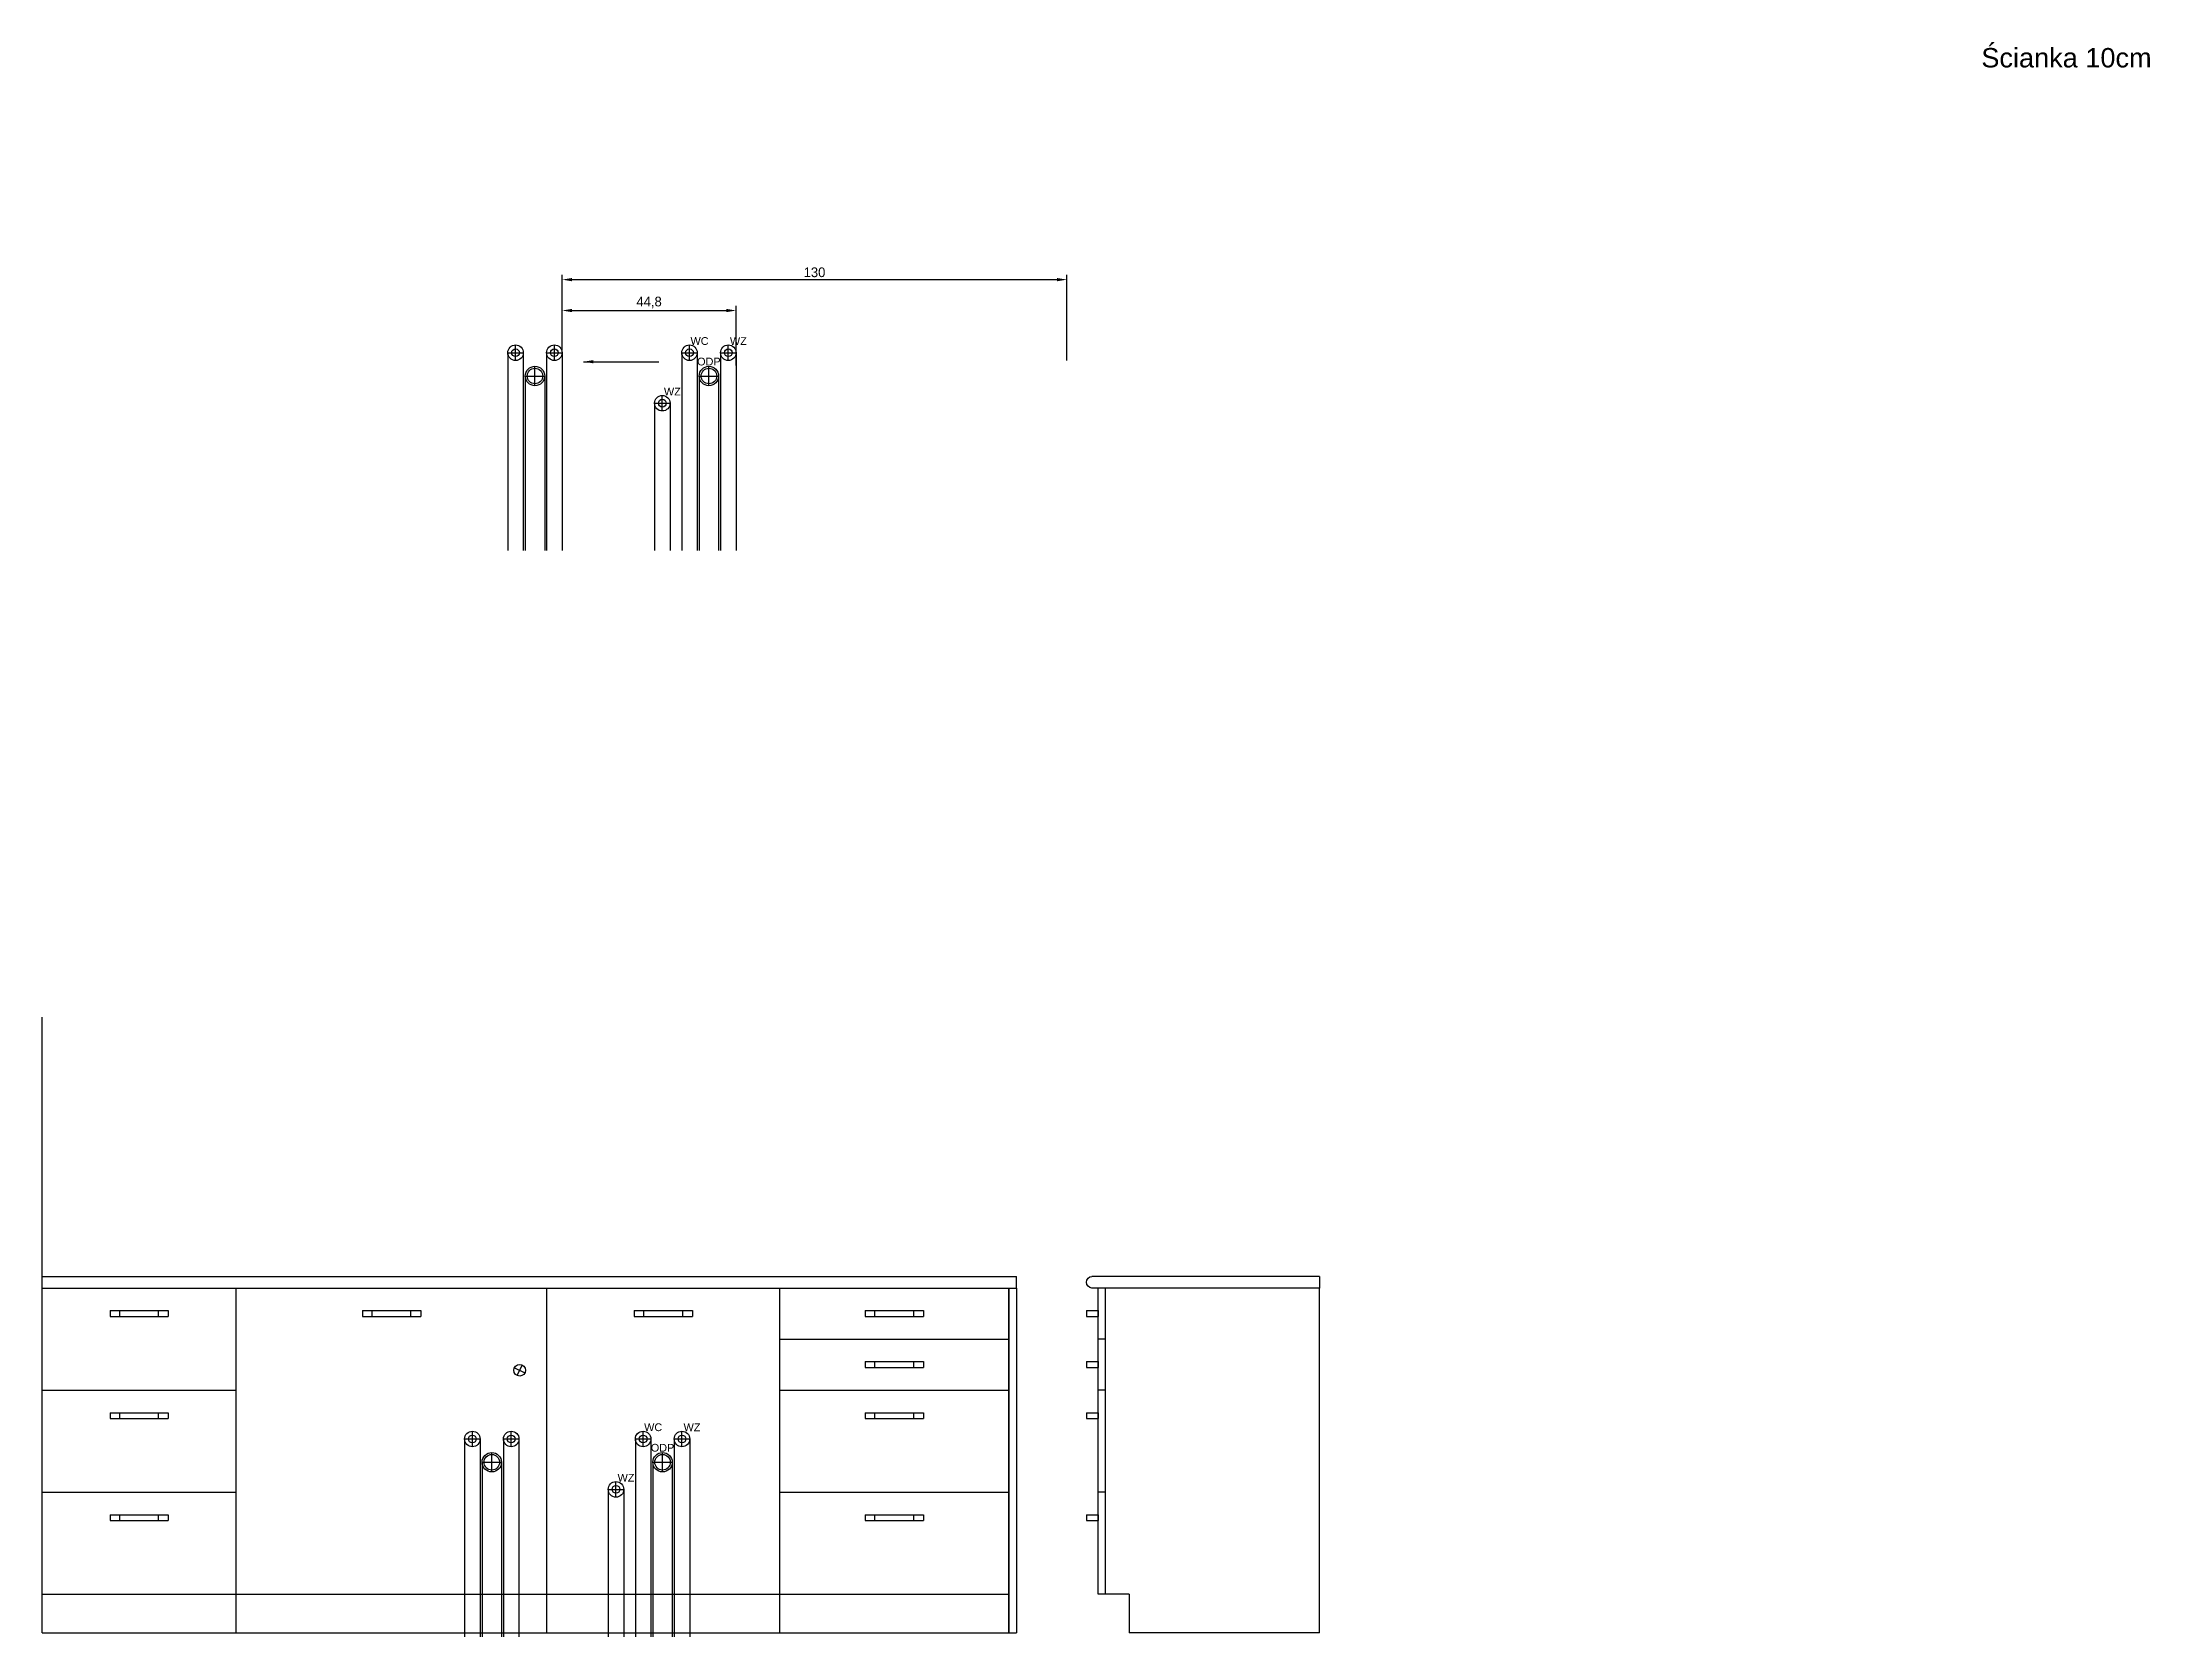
# Model space of a CAD drawing. Header units: millimetres. Extents: x 369 to 7898, y -3373 to 1610.
# Drawn here: x 3656 to 4199, y -612 to -201 of the extents above; entities that cross this region are included whole.
import ezdxf

# ---------------------------------------------------------------- set-up
doc = ezdxf.new("R2010")
doc.units = ezdxf.units.MM
for name, color, linetype in [('Inst - odpływ', 35, 'Continuous'), ('Inst - woda', 220, 'Continuous'), ('Meble', 42, 'Continuous'), ('Usunięte', 10, 'Continuous')]:
    doc.layers.add(name, color=color, linetype=linetype)
doc.layers.add('Wymiar', color=7, linetype='Continuous', true_color=0x9e9e9e)
doc.dimstyles.new('ISO-25', dxfattribs={"dimtxt": 2.5, "dimasz": 2.5, "dimexe": 1.25, "dimexo": 0.625, "dimtad": 1, "dimtxsty": 'Standard', "dimcen": 2.5, "dimadec": 0, "dimazin": 0, "dimtfac": 1, "dimtmove": 0, "dimatfit": 3, "dimfxl": 1, "dimarcsym": 0})

# ---------------------------------------------------------------- blocks, each defined once
blk = doc.blocks.new('*D626')
at = {"layer": 'Defpoints', "color": 0}
for p in [(3920.27, -262.32), (3790.27, -281.17), (3920.27, -283.79)]:
    blk.add_point(p, dxfattribs=at)
at = {"layer": 'Wymiar', "color": 0, "lineweight": -2}
for p, q in [((3790.27, -280.54), (3790.27, -261.07)), ((3792.77, -262.32), (3917.77, -262.32)), ((3920.27, -283.17), (3920.27, -261.07))]:
    blk.add_line(p, q, dxfattribs=at)
at = {"layer": 'Wymiar', "color": 0}
for points in [[(3792.77, -261.91), (3792.77, -262.74), (3790.27, -262.32)], [(3917.77, -262.74), (3917.77, -261.91), (3920.27, -262.32)]]:
    blk.add_solid(points, dxfattribs=at)
at = {"layer": 'Wymiar', "color": 0, "insert": (3855.27, -260.45), "char_height": 2.5, "attachment_point": 5}
blk.add_mtext('130', dxfattribs=at)
blk = doc.blocks.new('*D627')
at = {"layer": 'Defpoints', "color": 0}
for p in [(3835.07, -270.29), (3790.27, -281.17), (3835.07, -285.06)]:
    blk.add_point(p, dxfattribs=at)
at = {"layer": 'Wymiar', "color": 0, "lineweight": -2}
for p, q in [((3790.27, -280.54), (3790.27, -269.04)), ((3792.77, -270.29), (3832.57, -270.29)), ((3835.07, -284.43), (3835.07, -269.04))]:
    blk.add_line(p, q, dxfattribs=at)
at = {"layer": 'Wymiar', "color": 0}
for points in [[(3792.77, -269.87), (3792.77, -270.7), (3790.27, -270.29)], [(3832.57, -270.7), (3832.57, -269.87), (3835.07, -270.29)]]:
    blk.add_solid(points, dxfattribs=at)
at = {"layer": 'Wymiar', "color": 0, "insert": (3812.67, -268.2), "char_height": 2.5, "attachment_point": 5}
blk.add_mtext('44,8', dxfattribs=at)
blk = doc.blocks.new('Z$W@#292')
for p, q in [((0, 1.5), (15, 1.5)), ((0, 1.5), (0, 0)), ((0, 0), (15, 0)), ((2.5, 0), (2.5, 1.5)), ((12.5, 0), (12.5, 1.5)), ((15, 1.5), (15, 0))]:
    blk.add_line(p, q)
blk = doc.blocks.new('Z$W@#27593')
for p, q in [((0, 0), (0, 88.9)), ((0, 88.9), (60, 88.9)), ((60, 0), (60, 88.9)), ((0, 10), (60, 10)), ((0, 0), (60, 0))]:
    blk.add_line(p, q)
blk.add_blockref('Z$W@#292', (22.5, 81.575))
blk = doc.blocks.new('Z$W@#22725')
for p, q in [((0, 0), (0, 88.9)), ((0, 88.9), (80, 88.9)), ((80, 0), (80, 88.9)), ((0, 10), (80, 10)), ((0, 0), (80, 0))]:
    blk.add_line(p, q)
blk.add_blockref('Z$W@#292', (32.5, 81.575))
blk = doc.blocks.new('Z$W@#13031')
for p, q in [((0, 0), (0, 88.9)), ((0, 88.9), (50, 88.9)), ((50, 0), (50, 88.9)), ((0, 62.6), (50, 62.6)), ((0, 36.3), (50, 36.3)), ((0, 10), (50, 10)), ((0, 0), (50, 0))]:
    blk.add_line(p, q)
for p in [(17.5, 81.575), (17.5, 55.275), (17.5, 28.975)]:
    blk.add_blockref('Z$W@#292', p)
blk = doc.blocks.new('Z$W@#31286')
for p, q in [((0, 88.9), (55.2, 88.9)), ((0, 0), (0, 88.9)), ((55.2, 88.9), (55.2, 10)), ((55.2, 88.9), (57, 88.9)), ((57, 10), (57, 88.9)), ((60, 83.07), (57, 83.07)), ((57, 83.07), (57, 81.57)), ((60, 81.57), (57, 81.57)), ((60, 83.07), (60, 81.57)), ((55.2, 75.75), (57, 75.75)), ((60, 69.92), (57, 69.92)), ((57, 69.92), (57, 68.42)), ((60, 68.42), (57, 68.42)), ((60, 69.92), (60, 68.42)), ((55.2, 62.6), (57, 62.6)), ((60, 56.77), (57, 56.77)), ((57, 56.77), (57, 55.27)), ((60, 55.27), (57, 55.27)), ((60, 56.77), (60, 55.27)), ((55.2, 36.3), (57, 36.3)), ((60, 30.47), (57, 30.47)), ((57, 30.47), (57, 28.97)), ((60, 28.97), (57, 28.97)), ((60, 30.47), (60, 28.97)), ((49, 10), (57, 10)), ((49, 10), (49, 0)), ((0, 0), (49, 0))]:
    blk.add_line(p, q)
blk = doc.blocks.new('Z$W@#6411')
for p, q in [((0, 0), (0, 88.9)), ((0, 88.9), (59, 88.9)), ((59, 0), (59, 88.9)), ((0.1, 75.75), (59, 75.75)), ((0.1, 62.6), (59, 62.6)), ((0.1, 36.3), (59, 36.3)), ((0.1, 10), (59, 10)), ((0, 0), (59, 0))]:
    blk.add_line(p, q)
for p in [(22, 81.575), (22, 68.425), (22, 55.275), (22, 28.975)]:
    blk.add_blockref('Z$W@#292', p)
blk = doc.blocks.new('Z$W@#19357')
for p, q in [((0, 88.9), (2, 88.9)), ((0, 88.9), (0, 0)), ((2, 88.9), (2, 0)), ((0, 0), (2, 0))]:
    blk.add_line(p, q)
blk = doc.blocks.new('Z$W@#2324')
for p, q in [((0, 0), (0, 3)), ((0, 3), (251, 3)), ((0, 0), (251, 0)), ((251, 0), (251, 3))]:
    blk.add_line(p, q)
blk = doc.blocks.new('Z$W@#23869')
for p, q in [((0, 3), (0, 0)), ((0, 3), (58.6, 3)), ((0, 0), (58.6, 0))]:
    blk.add_line(p, q)
blk.add_arc((58.5, 1.5), 1.5, 273.8141, 86.1859)

msp = doc.modelspace()

# ---------------------------------------------------------------- linework, layer by layer
at = {"layer": 'Inst - odpływ'}
for p, q in [((3780.767, -287.169), (3785.767, -287.169)), ((3780.767, -287.169), (3780.767, -332.169)), ((3783.267, -289.669), (3783.267, -284.669)), ((3785.767, -287.169), (3785.767, -332.169)), ((3777.985, -542.718), (3780.667, -544.062)), ((3778.654, -544.731), (3779.998, -542.049)), ((3772.144, -569.59), (3772.144, -564.59)), ((3769.644, -567.09), (3774.644, -567.09)), ((3769.644, -567.09), (3769.644, -612.09)), ((3774.644, -567.09), (3774.644, -612.09))]:
    msp.add_line(p, q, dxfattribs=at)
for centre, radius in [((3783.267, -287.169), 2.5), ((3783.267, -287.169), 2), ((3779.326, -543.39), 1.5), ((3772.144, -567.09), 2.5), ((3772.144, -567.09), 2)]:
    msp.add_circle(centre, radius, dxfattribs=at)
at = {"layer": 'Inst - woda'}
for p, q in [((3776.267, -281.169), (3780.267, -281.169)), ((3776.267, -281.169), (3780.267, -281.169)), ((3776.267, -281.169), (3776.267, -332.169)), ((3778.267, -283.169), (3778.267, -279.169)), ((3778.267, -283.169), (3778.267, -279.169)), ((3780.267, -281.169), (3780.267, -332.169)), ((3786.267, -281.169), (3790.267, -281.169)), ((3786.267, -281.169), (3790.267, -281.169)), ((3786.267, -281.169), (3786.267, -332.169)), ((3788.267, -283.169), (3788.267, -279.169)), ((3788.267, -283.169), (3788.267, -279.169)), ((3790.267, -281.169), (3790.267, -332.169)), ((3767.144, -563.09), (3767.144, -559.09)), ((3767.144, -563.09), (3767.144, -559.09)), ((3777.144, -563.09), (3777.144, -559.09)), ((3777.144, -563.09), (3777.144, -559.09)), ((3765.144, -561.09), (3769.144, -561.09)), ((3765.144, -561.09), (3769.144, -561.09)), ((3765.144, -561.09), (3765.144, -612.09)), ((3769.144, -561.09), (3769.144, -612.09)), ((3775.144, -561.09), (3779.144, -561.09)), ((3775.144, -561.09), (3779.144, -561.09)), ((3775.144, -561.09), (3775.144, -612.09)), ((3779.144, -561.09), (3779.144, -612.09))]:
    msp.add_line(p, q, dxfattribs=at)
for centre, radius in [((3778.267, -281.169), 2), ((3778.267, -281.169), 1), ((3788.267, -281.169), 2), ((3788.267, -281.169), 1), ((3767.144, -561.09), 2), ((3777.144, -561.09), 2), ((3767.144, -561.09), 1), ((3777.144, -561.09), 1)]:
    msp.add_circle(centre, radius, dxfattribs=at)
at = {"layer": 'Meble'}
msp.add_line((3656.326, -519.19), (3656.326, -452.408), dxfattribs=at)
at = {"layer": 'Usunięte'}
for p, q in [((3821.067, -281.169), (3825.067, -281.169)), ((3821.067, -281.169), (3825.067, -281.169)), ((3821.067, -281.169), (3821.067, -332.169)), ((3823.067, -283.169), (3823.067, -279.169)), ((3823.067, -283.169), (3823.067, -279.169)), ((3825.067, -281.169), (3825.067, -332.169)), ((3831.067, -281.169), (3835.067, -281.169)), ((3831.067, -281.169), (3835.067, -281.169)), ((3831.067, -281.169), (3831.067, -332.169)), ((3833.067, -283.169), (3833.067, -279.169)), ((3833.067, -283.169), (3833.067, -279.169)), ((3835.067, -281.169), (3835.067, -332.169)), ((3825.567, -287.169), (3830.567, -287.169)), ((3825.567, -287.169), (3825.567, -332.169)), ((3828.067, -289.669), (3828.067, -284.669)), ((3830.567, -287.169), (3830.567, -332.169)), ((3816.067, -296.169), (3816.067, -292.169)), ((3814.067, -294.169), (3818.067, -294.169)), ((3814.067, -294.169), (3814.067, -332.169)), ((3818.067, -294.169), (3818.067, -332.169)), ((3811.126, -563.09), (3811.126, -559.09)), ((3811.126, -563.09), (3811.126, -559.09)), ((3821.126, -563.09), (3821.126, -559.09)), ((3821.126, -563.09), (3821.126, -559.09)), ((3809.126, -561.09), (3813.126, -561.09)), ((3809.126, -561.09), (3813.126, -561.09)), ((3809.126, -561.09), (3809.126, -612.09)), ((3813.126, -561.09), (3813.126, -612.09)), ((3816.126, -569.59), (3816.126, -564.59)), ((3819.126, -561.09), (3823.126, -561.09)), ((3819.126, -561.09), (3823.126, -561.09)), ((3819.126, -561.09), (3819.126, -612.09)), ((3823.126, -561.09), (3823.126, -612.09)), ((3813.626, -567.09), (3818.626, -567.09)), ((3813.626, -567.09), (3813.626, -612.09)), ((3818.626, -567.09), (3818.626, -612.09)), ((3802.126, -574.09), (3806.126, -574.09)), ((3802.126, -574.09), (3802.126, -612.09)), ((3804.126, -576.09), (3804.126, -572.09)), ((3806.126, -574.09), (3806.126, -612.09))]:
    msp.add_line(p, q, dxfattribs=at)
for centre, radius in [((3823.067, -281.169), 2), ((3823.067, -281.169), 1), ((3833.067, -281.169), 2), ((3833.067, -281.169), 1), ((3828.067, -287.169), 2.5), ((3828.067, -287.169), 2), ((3816.067, -294.169), 2), ((3816.067, -294.169), 1), ((3811.126, -561.09), 2), ((3821.126, -561.09), 2), ((3811.126, -561.09), 1), ((3816.126, -567.09), 2.5), ((3821.126, -561.09), 1), ((3816.126, -567.09), 2), ((3804.126, -574.09), 2), ((3804.126, -574.09), 1)]:
    msp.add_circle(centre, radius, dxfattribs=at)

# ---------------------------------------------------------------- block references
at = {"layer": 'Meble'}
for name, p in [('Z$W@#2324', (3656.326, -522.19)), ('Z$W@#13031', (3656.326, -611.09)), ('Z$W@#22725', (3706.326, -611.09)), ('Z$W@#27593', (3786.326, -611.09)), ('Z$W@#6411', (3846.326, -611.09)), ('Z$W@#19357', (3905.326, -611.09))]:
    msp.add_blockref(name, p, dxfattribs=at)
at = {"layer": 'Meble', "xscale": -1}
for name, p in [('Z$W@#23869', (3985.326, -522.19)), ('Z$W@#31286', (3985.326, -611.09))]:
    msp.add_blockref(name, p, dxfattribs=at)

# ---------------------------------------------------------------- texts
at = {"color": 104, "insert": (4155.819, -202.641), "char_height": 5, "width": 64.10948, "attachment_point": 1}
msp.add_mtext('{\\fArial|b0|i0|c238|p0;Ścianka 10cm}', dxfattribs=at)
at = {"layer": 'Usunięte', "char_height": 2, "attachment_point": 5}
for s, insert, width in [('{\\fArial|b0|i0|c238|p0;WC}', (3825.654, -278.164), 9.88531), ('{\\fArial|b0|i0|c238|p0;WZ}', (3835.654, -278.164), 9.88531), ('{\\fArial|b0|i0|c238|p0;ODP}', (3828.067, -283.453), 6), ('{\\fArial|b0|i0|c238|p0;WZ}', (3818.654, -291.164), 9.88531), ('{\\fArial|b0|i0|c238|p0;WC}', (3813.713, -558.085), 9.88531), ('{\\fArial|b0|i0|c238|p0;WZ}', (3823.713, -558.085), 9.88531), ('{\\fArial|b0|i0|c238|p0;ODP}', (3816.126, -563.374), 6), ('{\\fArial|b0|i0|c238|p0;WZ}', (3806.713, -571.085), 9.88531)]:
    msp.add_mtext(s, dxfattribs=dict(at, insert=insert, width=width))

# ---------------------------------------------------------------- dimensions: what is measured, and where the dimension line sits
at = {"layer": 'Wymiar'}
for base, p2, picture, middle in [((3920.267, -262.323), (3920.267, -283.791), '*D626', (3855.267, -260.448)), ((3835.067, -270.288), (3835.067, -285.056), '*D627', (3812.667, -268.205))]:
    dim = msp.add_linear_dim(base=base, p1=(3790.267, -281.169), p2=p2, dimstyle='ISO-25', dxfattribs=at)
    dim.commit()
    dim.dimension.update_dxf_attribs({"geometry": picture, "text_midpoint": middle})

# ---------------------------------------------------------------- leaders
msp.add_leader([(3795.769, -283.48), (3815.184, -283.48)], dimstyle='ISO-25', override={"dimgap": 0.625, "dimtad": 0}, dxfattribs=at)

doc.saveas('drawing.dxf')
